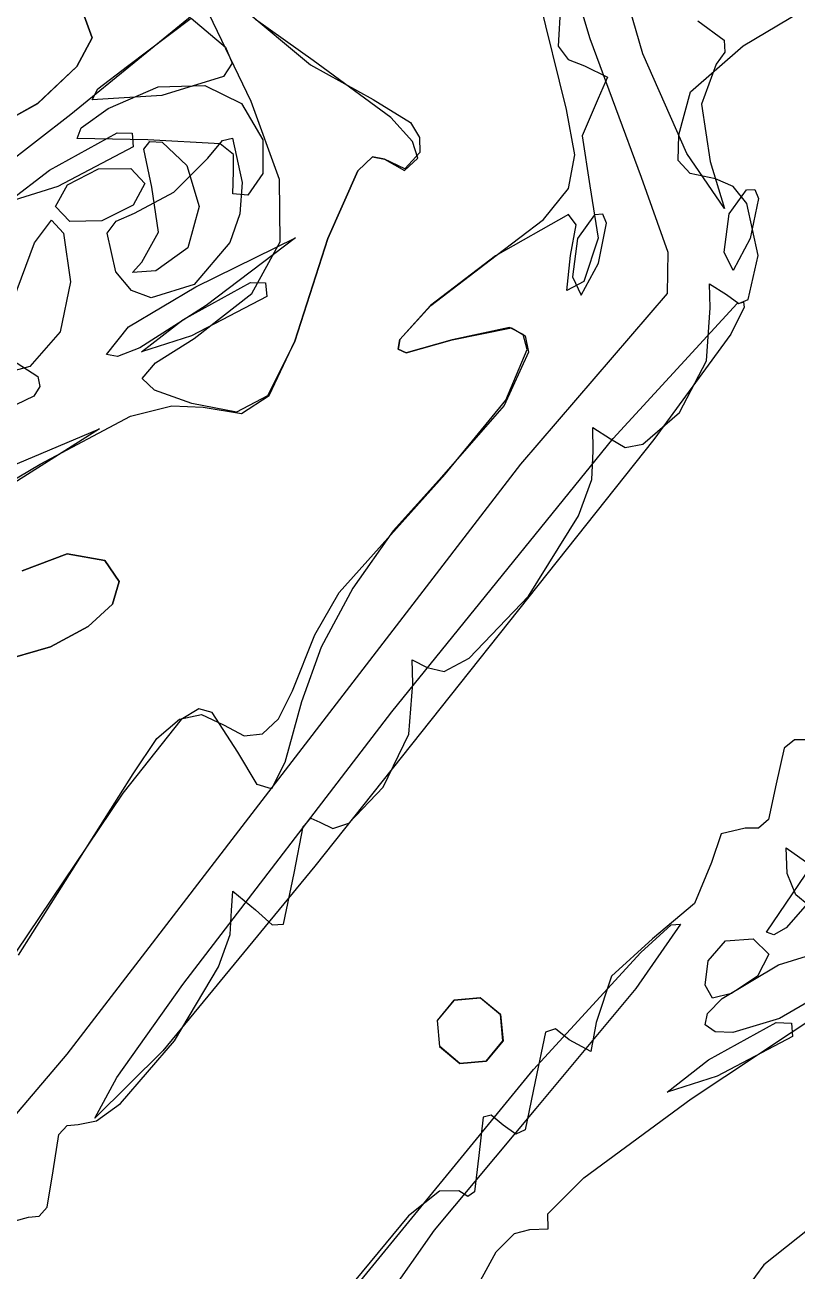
# Model space of a CAD drawing. Extents: x -886 to 651, y -59 to 942.
# Drawn here: x -141.92 to -128.09, y 123.11 to 145.44 of the extents above; entities that cross this region are included whole.
import ezdxf

# ---------------------------------------------------------------- set-up
doc = ezdxf.new("R2010")
doc.units = 0

msp = doc.modelspace()

# ---------------------------------------------------------------- linework, layer by layer
at = {"layer": 'Layer 1'}
for p, q in [((-132.84983, 148.69297), (-131.804844, 145.19547)), ((-132.22121, 143.92381), (-133.2662, 148.18483)), ((-130.85497, 144.92018), (-131.52471, 147.25721)), ((-129.057761, 145.068097), (-127.05022, 146.261352)), ((-138.69947, 145.79449), (-141.10366, 143.83481)), ((-140.86259, 145.601002), (-140.719797, 145.210326)), ((-140.719497, 145.210556), (-140.86229, 145.601232)), ((-137.86982, 144.06774), (-138.69947, 145.79449)), ((-138.06777, 145.77507), (-136.808767, 144.727532)), ((-132.32735, 145.7881), (-132.36728, 145.058269)), ((-140.08588, 144.70113), (-138.94469, 145.56282)), ((-138.94469, 145.56282), (-138.32851, 145.04028)), ((-136.7573, 144.80271), (-137.794353, 145.53733)), ((-129.8674, 145.51222), (-129.397987, 145.167998)), ((-140.719797, 145.210326), (-140.996611, 144.694837)), ((-140.996311, 144.695067), (-140.719497, 145.210556)), ((-131.804844, 145.19547), (-130.88453, 142.71074)), ((-129.397987, 145.167998), (-129.385712, 144.949934)), ((-138.32851, 145.04028), (-138.208032, 144.757597)), ((-138.32851, 145.04028), (-138.32851, 145.04028)), ((-132.36728, 145.058269), (-132.189189, 144.818748)), ((-129.99629, 144.239612), (-129.057761, 145.068097)), ((-129.385712, 144.949934), (-129.53621, 144.73523)), ((-138.208032, 144.757597), (-138.363642, 144.515542)), ((-136.808767, 144.727532), (-135.68442, 144.10229)), ((-135.366634, 143.779616), (-136.7573, 144.80271)), ((-132.189189, 144.818748), (-131.89739, 144.7088)), ((-131.89739, 144.7088), (-131.483225, 144.502383)), ((-130.0619, 143.13695), (-130.85497, 144.92018)), ((-129.53621, 144.73523), (-129.803411, 144.019145)), ((-140.996611, 144.694837), (-141.6959, 144.03513)), ((-141.6956, 144.03536), (-140.996311, 144.695067)), ((-140.614897, 144.298727), (-140.08588, 144.70113)), ((-138.363642, 144.515542), (-139.4697, 144.17859)), ((-131.483225, 144.502383), (-131.65235, 144.12003)), ((-140.716535, 144.101246), (-140.614897, 144.298727)), ((-140.43368, 143.94366), (-139.535246, 144.334059)), ((-139.535246, 144.334059), (-138.70289, 144.35584)), ((-138.70289, 144.35584), (-138.042779, 144.030589)), ((-139.4697, 144.17859), (-140.716535, 144.101246)), ((-137.362817, 142.673203), (-137.86982, 144.06774)), ((-135.68442, 144.10229), (-135.015081, 143.690165)), ((-131.65235, 144.12003), (-131.93773, 143.452097)), ((-130.204886, 143.46888), (-129.99629, 144.239612)), ((-141.10366, 143.83481), (-142.328872, 142.882825)), ((-141.6959, 144.03513), (-142.178536, 143.766352)), ((-142.178236, 143.766582), (-141.6956, 144.03536)), ((-140.917517, 143.595685), (-140.43368, 143.94366)), ((-138.042779, 144.030589), (-137.66108, 143.37989)), ((-132.07231, 143.114706), (-132.22121, 143.92381)), ((-129.803411, 144.019145), (-129.64408, 142.99376)), ((-140.987884, 143.408246), (-140.917517, 143.595685)), ((-134.980589, 143.34967), (-135.366634, 143.779616)), ((-135.015081, 143.690165), (-134.855884, 143.422275)), ((-141.48508, 142.83946), (-140.274029, 143.507391)), ((-139.71943, 143.38233), (-140.987884, 143.408246)), ((-140.274029, 143.507391), (-140.00189, 143.499997)), ((-140.00189, 143.499997), (-139.98169, 143.25679)), ((-138.425537, 143.309986), (-139.71943, 143.38233)), ((-138.64737, 143.05191), (-138.381128, 143.369319)), ((-138.381128, 143.369319), (-138.20282, 143.411945)), ((-138.20282, 143.411945), (-138.02974, 142.61623)), ((-137.66108, 143.37991), (-137.661367, 142.779977)), ((-137.66108, 143.37989), (-137.66108, 143.37991)), ((-134.855884, 143.422275), (-134.85014, 143.15471)), ((-131.93773, 143.452097), (-131.80308, 142.559)), ((-130.217027, 143.011503), (-130.204886, 143.46888)), ((-139.98169, 143.25679), (-141.33218, 142.54809)), ((-139.98169, 143.25679), (-139.98169, 143.25679)), ((-139.793545, 143.212704), (-139.686146, 143.349358)), ((-139.65034, 142.5307), (-139.793545, 143.212704)), ((-139.686146, 143.349358), (-139.46209, 143.33829)), ((-139.46209, 143.33829), (-139.021874, 142.922739)), ((-138.185327, 143.120406), (-138.425537, 143.309986)), ((-134.85014, 143.15471), (-135.115687, 142.862535)), ((-134.88274, 143.05077), (-134.980589, 143.34967)), ((-139.255705, 142.446432), (-138.64737, 143.05191)), ((-139.021874, 142.922739), (-138.80242, 142.18513)), ((-138.18571, 142.81729), (-138.185327, 143.120406)), ((-135.960211, 142.825092), (-135.697041, 143.078397)), ((-135.696781, 143.078627), (-135.959951, 142.825323)), ((-135.697041, 143.078397), (-135.48171, 143.03477)), ((-135.48145, 143.035), (-135.696781, 143.078627)), ((-135.48171, 143.03477), (-135.12545, 142.831832)), ((-135.115687, 142.862535), (-135.48145, 143.035)), ((-135.12545, 142.831832), (-134.88274, 143.05077)), ((-132.185666, 142.506757), (-132.07231, 143.114706)), ((-130.00718, 142.778281), (-130.217027, 143.011503)), ((-129.387934, 142.153726), (-130.0619, 143.13695)), ((-129.64408, 142.99376), (-129.387934, 142.153726)), ((-142.227581, 142.264006), (-141.48508, 142.83946)), ((-141.16271, 142.57815), (-140.603581, 142.859758)), ((-140.603581, 142.859758), (-140.02739, 142.86979)), ((-140.02739, 142.86979), (-139.772564, 142.600754)), ((-138.197549, 142.41421), (-138.18571, 142.81729)), ((-137.661367, 142.779977), (-137.93197, 142.3885)), ((-136.49683, 141.61415), (-135.960211, 142.825092)), ((-135.959951, 142.825323), (-136.49657, 141.61438)), ((-130.88453, 142.71074), (-130.40339, 141.371396)), ((-129.54981, 142.680012), (-130.00718, 142.778281)), ((-141.33218, 142.54809), (-142.227581, 142.264006)), ((-141.376236, 142.188806), (-141.16271, 142.57815)), ((-139.772564, 142.600754), (-139.98609, 142.21141)), ((-139.533539, 141.727349), (-139.65034, 142.5307)), ((-138.02976, 142.61623), (-138.07285, 142.053231)), ((-138.02974, 142.61623), (-138.02976, 142.61623)), ((-137.351701, 141.553465), (-137.362817, 142.673203)), ((-132.631687, 141.953848), (-132.185666, 142.506757)), ((-131.80308, 142.559), (-131.654987, 141.62093)), ((-129.235495, 142.545978), (-129.54981, 142.680012)), ((-129.304416, 142.056112), (-128.9952, 142.48404)), ((-128.987049, 142.243371), (-129.235495, 142.545978)), ((-128.9952, 142.48404), (-128.845567, 142.491199)), ((-128.845567, 142.491199), (-128.782809, 142.329835)), ((-139.95974, 142.0681), (-139.255705, 142.446432)), ((-137.93197, 142.3885), (-138.197549, 142.41421)), ((-128.782809, 142.329835), (-128.9269, 141.61553)), ((-141.12141, 141.91977), (-141.376236, 142.188806)), ((-139.98609, 142.21141), (-140.545219, 141.929802)), ((-140.290163, 141.922425), (-139.95974, 142.0681)), ((-139.98609, 142.21141), (-139.98609, 142.21141)), ((-138.80242, 142.18513), (-139.004251, 141.447532)), ((-138.80242, 142.18513), (-138.80242, 142.18513)), ((-138.07285, 142.053231), (-138.253899, 141.544768)), ((-132.183057, 142.042869), (-133.49132, 141.30164)), ((-132.045372, 141.859633), (-132.183057, 142.042869)), ((-131.71601, 142.04019), (-132.025217, 141.612262)), ((-131.566398, 142.047349), (-131.71601, 142.04019)), ((-131.503645, 141.885985), (-131.566398, 142.047349)), ((-129.39311, 141.37086), (-129.304416, 142.056112)), ((-128.78773, 141.311992), (-128.987049, 142.243371)), ((-141.753174, 141.535718), (-141.450224, 141.942309)), ((-141.450224, 141.942309), (-141.234144, 141.710468)), ((-140.545219, 141.929802), (-141.12141, 141.91977)), ((-140.452609, 141.708551), (-140.290163, 141.922425)), ((-133.48078, 141.30986), (-132.631687, 141.953848)), ((-132.14759, 141.30764), (-132.045372, 141.859633)), ((-131.64771, 141.17168), (-131.503645, 141.885985)), ((-141.234144, 141.710468), (-141.10985, 140.83854)), ((-140.29294, 141.01499), (-140.452609, 141.708551)), ((-139.82734, 141.19141), (-139.533539, 141.727349)), ((-138.86183, 140.74915), (-137.07852, 141.62777)), ((-137.07852, 141.62777), (-138.67917, 140.41477)), ((-136.49657, 141.61438), (-137.093475, 139.757116)), ((-137.085409, 139.773895), (-136.49683, 141.61415)), ((-132.025217, 141.612262), (-132.11391, 140.92701)), ((-131.654987, 141.62093), (-131.90804, 140.84489)), ((-128.92687, 141.61553), (-129.235102, 141.041522)), ((-128.9269, 141.61553), (-128.92687, 141.61553)), ((-142.13808, 140.49235), (-141.753174, 141.535718)), ((-139.004251, 141.447532), (-139.57686, 141.03203)), ((-138.253899, 141.544768), (-138.890986, 140.789719)), ((-137.855433, 140.629897), (-137.351701, 141.553465)), ((-130.40339, 141.371396), (-130.41431, 140.62771)), ((-129.235102, 141.041522), (-129.39311, 141.37086)), ((-139.995575, 141.002048), (-139.82734, 141.19141)), ((-133.49132, 141.30164), (-134.657359, 140.410142)), ((-134.653533, 140.4139), (-133.48078, 141.30986)), ((-132.213354, 140.681206), (-132.14759, 141.30764)), ((-131.955958, 140.597672), (-131.64771, 141.17168)), ((-128.964617, 140.520366), (-128.78773, 141.311992)), ((-140.013282, 140.680334), (-140.29294, 141.01499)), ((-139.57686, 141.03203), (-139.995575, 141.002048)), ((-132.11395, 140.92701), (-131.955958, 140.597672)), ((-132.11391, 140.92701), (-132.11395, 140.92701)), ((-141.10985, 140.83854), (-141.294041, 139.940067)), ((-141.10985, 140.83854), (-141.10985, 140.83854)), ((-140.067643, 140.030405), (-138.86183, 140.74915)), ((-138.890986, 140.789719), (-139.663256, 140.547615)), ((-139.09517, 140.15817), (-137.884124, 140.826103)), ((-137.884124, 140.826103), (-137.611988, 140.818711)), ((-137.611988, 140.818711), (-137.59179, 140.57551)), ((-131.90804, 140.84489), (-132.213354, 140.681206)), ((-129.64577, 140.372902), (-129.656944, 140.800393)), ((-129.656944, 140.800393), (-129.35137, 140.608782)), ((-139.663256, 140.547615), (-140.013282, 140.680334)), ((-137.59179, 140.57551), (-138.94227, 139.8668)), ((-138.89297, 139.82387), (-137.855433, 140.629897)), ((-137.59179, 140.57551), (-137.59179, 140.57551)), ((-130.41431, 140.62771), (-133.041867, 137.56846)), ((-129.35137, 140.608782), (-129.134711, 140.450887)), ((-129.16178, 140.45059), (-129.051008, 140.473271)), ((-129.134711, 140.450887), (-128.964617, 140.520366)), ((-129.051008, 140.473271), (-129.037584, 140.38238)), ((-138.67917, 140.41477), (-139.86328, 139.656309)), ((-135.207396, 139.802362), (-134.653533, 140.4139)), ((-134.657359, 140.410142), (-135.206679, 139.801476)), ((-131.382199, 138.028036), (-129.16178, 140.45059)), ((-129.713408, 139.420705), (-129.64577, 140.372902)), ((-129.037584, 140.38238), (-129.278231, 139.89989)), ((-140.46248, 139.53615), (-140.067643, 140.030405)), ((-139.837675, 139.58272), (-139.09517, 140.15817)), ((-133.241689, 140.020741), (-134.26906, 139.79623)), ((-132.994161, 139.893812), (-133.241689, 140.020741)), ((-141.294041, 139.940067), (-141.83617, 139.32208)), ((-138.94227, 139.8668), (-139.837675, 139.58272)), ((-139.585683, 139.387507), (-138.89297, 139.82387)), ((-135.237448, 139.631664), (-135.207396, 139.802362)), ((-135.206679, 139.801476), (-135.235421, 139.63161)), ((-134.26906, 139.79623), (-135.095021, 139.566166)), ((-135.092405, 139.566537), (-134.26766, 139.79622)), ((-134.26766, 139.79622), (-133.205884, 140.015048)), ((-133.205884, 140.015048), (-132.959666, 139.868823)), ((-132.923181, 139.62494), (-132.994161, 139.893812)), ((-132.959666, 139.868823), (-132.900984, 139.575623)), ((-129.278231, 139.89989), (-130.65772, 138.01212)), ((-139.86328, 139.656309), (-140.265251, 139.502028)), ((-137.093475, 139.757116), (-137.577269, 138.792383)), ((-137.548085, 138.800399), (-137.085409, 139.773895)), ((-135.095021, 139.566166), (-135.237448, 139.631664)), ((-135.235421, 139.63161), (-135.092405, 139.566537)), ((-132.900984, 139.575623), (-133.339497, 138.618649)), ((-133.30819, 138.713904), (-132.923181, 139.62494)), ((-142.1665, 139.44838), (-141.695405, 139.143545)), ((-140.265251, 139.502028), (-140.46248, 139.53615)), ((-139.821347, 139.107159), (-139.585683, 139.387507)), ((-130.1963, 138.498426), (-129.713408, 139.420705)), ((-141.83617, 139.32208), (-142.162504, 139.229913)), ((-141.695405, 139.143545), (-141.656298, 138.960318)), ((-141.656298, 138.960318), (-141.76569, 138.78555)), ((-139.603123, 138.893266), (-139.821347, 139.107159)), ((-141.76569, 138.78555), (-142.250239, 138.556671)), ((-141.76569, 138.78555), (-141.76569, 138.78555)), ((-138.93417, 138.65627), (-139.603123, 138.893266)), ((-137.577269, 138.792383), (-138.130114, 138.49912)), ((-138.044076, 138.478523), (-137.548085, 138.800399)), ((-134.39137, 137.39271), (-133.30819, 138.713904)), ((-140.030405, 138.428782), (-139.292896, 138.61496)), ((-139.292896, 138.61496), (-138.7326, 138.59313)), ((-138.130114, 138.49912), (-138.93417, 138.65627)), ((-138.7326, 138.59313), (-138.044076, 138.478523)), ((-133.339497, 138.618649), (-134.50796, 137.28483)), ((-130.851182, 137.925705), (-130.1963, 138.498426)), ((-141.65368, 137.56707), (-140.030405, 138.428782)), ((-142.21518, 137.51761), (-140.58963, 138.20382)), ((-140.58963, 138.20382), (-142.12299, 137.22938)), ((-130.65768, 138.01213), (-136.72823, 130.36704)), ((-135.346939, 133.130196), (-131.382199, 138.028036)), ((-131.73985, 137.800132), (-131.749339, 138.226322)), ((-131.749339, 138.226322), (-131.43479, 138.022182)), ((-131.43479, 138.022182), (-131.167099, 137.870316)), ((-130.65772, 138.01212), (-130.65768, 138.01213)), ((-131.76367, 137.294421), (-131.73985, 137.800132)), ((-131.167099, 137.870316), (-130.851182, 137.925705)), ((-143.373017, 136.552107), (-141.65368, 137.56707)), ((-133.041867, 137.56846), (-137.97923, 131.15155)), ((-136.292431, 135.270852), (-134.39137, 137.39271)), ((-134.50796, 137.28483), (-135.327033, 136.375341)), ((-132.00482, 136.64168), (-131.76367, 137.294421)), ((-132.903619, 135.201389), (-132.00482, 136.64168)), ((-135.327033, 136.375341), (-136.050026, 135.34604)), ((-141.97228, 135.65704), (-141.169288, 135.96585)), ((-141.168909, 135.96577), (-141.97191, 135.65696)), ((-141.169288, 135.96585), (-140.4942, 135.84185)), ((-140.49382, 135.84177), (-141.168909, 135.96577)), ((-140.4942, 135.84185), (-140.234938, 135.466953)), ((-140.234558, 135.466873), (-140.49382, 135.84177)), ((-140.234938, 135.466953), (-140.357228, 135.063515)), ((-140.35685, 135.063435), (-140.234558, 135.466873)), ((-136.050026, 135.34604), (-136.617381, 134.293039)), ((-136.728061, 134.509878), (-136.292431, 135.270852)), ((-133.965279, 134.091823), (-132.903619, 135.201389)), ((-140.357228, 135.063515), (-140.79108, 134.662415)), ((-140.790702, 134.662335), (-140.35685, 135.063435)), ((-140.79108, 134.662415), (-141.466499, 134.294533)), ((-141.466122, 134.294452), (-140.790702, 134.662335)), ((-137.13258, 133.50631), (-136.728061, 134.509878)), ((-141.466499, 134.294533), (-143.26207, 133.781941)), ((-143.261694, 133.781861), (-141.466122, 134.294452)), ((-136.617381, 134.293039), (-136.96954, 133.31245)), ((-134.97125, 133.641322), (-134.984896, 134.064434)), ((-134.984896, 134.064434), (-134.71883, 133.925542)), ((-134.410003, 133.852486), (-133.965279, 134.091823)), ((-134.71883, 133.925542), (-134.410003, 133.852486)), ((-135.046033, 132.734081), (-134.97125, 133.641322)), ((-137.383085, 133.004587), (-137.13258, 133.50631)), ((-138.810423, 133.182777), (-139.126637, 132.991346)), ((-139.096524, 128.242603), (-135.346939, 133.130196)), ((-138.567593, 133.120518), (-138.810423, 133.182777)), ((-138.11028, 132.40791), (-138.567593, 133.120518)), ((-136.96954, 133.31245), (-137.264783, 132.223736)), ((-139.126637, 132.991346), (-140.171018, 131.674431)), ((-139.560305, 132.650799), (-139.154925, 133.002961)), ((-139.154925, 133.002961), (-138.759782, 133.083805)), ((-138.759782, 133.083805), (-138.36416, 132.89913)), ((-138.36416, 132.89913), (-137.994534, 132.703139)), ((-137.668956, 132.737577), (-137.383085, 133.004587)), ((-139.98664, 132.02152), (-139.560305, 132.650799)), ((-137.994534, 132.703139), (-137.668956, 132.737577)), ((-135.507206, 131.782714), (-135.046033, 132.734081)), ((-128.322066, 132.481587), (-128.46304, 131.84171)), ((-128.134513, 132.631153), (-128.322066, 132.481587)), ((-127.89382, 132.63254), (-128.134513, 132.631153)), ((-137.759912, 131.831129), (-138.11028, 132.40791)), ((-137.264783, 132.223736), (-137.50316, 131.74985)), ((-142.03702, 128.7719), (-139.98664, 132.02152)), ((-137.50316, 131.74985), (-137.759912, 131.831129)), ((-136.118231, 131.139091), (-135.507206, 131.782714)), ((-128.46304, 131.84171), (-128.599919, 131.200556)), ((-140.171018, 131.674431), (-142.08434, 128.82381)), ((-128.63828, 129.18074), (-126.899685, 131.752539)), ((-137.97923, 131.15155), (-141.172904, 126.997826)), ((-136.941329, 131.074241), (-136.801561, 131.224031)), ((-136.801561, 131.224031), (-136.64257, 131.155082)), ((-136.64257, 131.155082), (-136.40602, 131.042643)), ((-136.40602, 131.042643), (-136.118231, 131.139091)), ((-128.599919, 131.200556), (-128.78305, 131.049613)), ((-137.10277, 130.238712), (-136.941329, 131.074241)), ((-129.450797, 130.946009), (-129.62143, 130.43341)), ((-129.01834, 131.04655), (-129.450797, 130.946009)), ((-128.78305, 131.049613), (-129.01834, 131.04655)), ((-128.26861, 130.23629), (-128.284757, 130.69344)), ((-128.284757, 130.69344), (-127.93705, 130.44895)), ((-129.989306, 126.19751), (-123.49111, 130.51146)), ((-129.62143, 130.43341), (-129.924759, 129.699049)), ((-136.72823, 130.36704), (-139.450609, 127.058266)), ((-137.289902, 129.327003), (-137.10277, 130.238712)), ((-128.113932, 129.85258), (-128.26861, 130.23629)), ((-138.22552, 129.571612), (-138.196967, 129.915597)), ((-138.196967, 129.915597), (-137.78968, 129.583412)), ((-127.69058, 129.93871), (-128.285806, 129.262211)), ((-127.875525, 129.663375), (-128.113932, 129.85258)), ((-138.248406, 129.141062), (-138.22552, 129.571612)), ((-137.78968, 129.583412), (-137.493145, 129.31641)), ((-129.924759, 129.699049), (-130.67664, 129.06533)), ((-137.493145, 129.31641), (-137.289902, 129.327003)), ((-130.17953, 129.32859), (-130.975455, 128.175885)), ((-130.890637, 128.817957), (-130.345453, 129.314911)), ((-130.345453, 129.314911), (-130.17953, 129.32859)), ((-130.17953, 129.32859), (-130.17953, 129.32859)), ((-138.457638, 128.563919), (-138.248406, 129.141062)), ((-128.507936, 129.134663), (-128.63828, 129.18074)), ((-128.285806, 129.262211), (-128.507936, 129.134663)), ((-130.67664, 129.06533), (-131.415325, 128.393044)), ((-129.68296, 128.67204), (-129.370435, 129.030515)), ((-129.370435, 129.030515), (-128.87653, 129.06619)), ((-128.87653, 129.06619), (-128.597167, 128.789513)), ((-128.41978, 128.59727), (-127.406708, 128.913393)), ((-132.81311, 126.723263), (-130.890637, 128.817957)), ((-129.736234, 128.232781), (-129.68296, 128.67204)), ((-128.597167, 128.789513), (-128.80043, 128.39699)), ((-139.24544, 127.235009), (-138.457638, 128.563919)), ((-129.431139, 127.993434), (-128.41978, 128.59727)), ((-140.278298, 126.579378), (-139.096524, 128.242603)), ((-131.415325, 128.393044), (-131.68733, 127.56595)), ((-129.60686, 128.00284), (-129.736234, 128.232781)), ((-128.80043, 128.39699), (-129.262947, 128.085266)), ((-128.80043, 128.39699), (-128.80043, 128.39699)), ((-134.233823, 127.963991), (-134.53615, 127.60234)), ((-134.53362, 127.60248), (-134.231293, 127.964135)), ((-133.76444, 128.00732), (-134.233823, 127.963991)), ((-134.231293, 127.964135), (-133.76191, 128.00746)), ((-133.402798, 127.704989), (-133.76444, 128.00732)), ((-133.76191, 128.00746), (-133.40026, 127.705129)), ((-130.975455, 128.175885), (-132.77104, 126.02166)), ((-129.694176, 127.724716), (-129.431139, 127.993434)), ((-129.262947, 128.085266), (-129.60686, 128.00284)), ((-127.567786, 128.122806), (-128.401338, 127.6355)), ((-134.53615, 127.60234), (-134.492823, 127.132966)), ((-134.53615, 127.60234), (-134.53615, 127.60234)), ((-134.490296, 127.133106), (-134.53362, 127.60248)), ((-133.35947, 127.23561), (-133.402798, 127.704989)), ((-133.40026, 127.705129), (-133.35694, 127.23575)), ((-131.68733, 127.56595), (-131.786774, 127.041866)), ((-129.73779, 127.52504), (-129.694176, 127.724716)), ((-129.55561, 127.395862), (-129.73779, 127.52504)), ((-129.67391, 126.89413), (-128.462855, 127.562063)), ((-128.401338, 127.6355), (-129.242648, 127.384219)), ((-128.462855, 127.562063), (-128.190718, 127.554671)), ((-128.190718, 127.554671), (-128.17052, 127.31147)), ((-132.598048, 127.39254), (-132.77947, 126.50941)), ((-132.416528, 127.450121), (-132.598048, 127.39254)), ((-132.17139, 127.25549), (-132.416528, 127.450121)), ((-129.242648, 127.384219), (-129.55561, 127.395862)), ((-128.17052, 127.31147), (-129.52101, 126.60276)), ((-128.17052, 127.31147), (-128.17052, 127.31147)), ((-140.209522, 126.115204), (-139.24544, 127.235009)), ((-134.492823, 127.132966), (-134.13118, 126.83064)), ((-134.12865, 126.83078), (-134.490296, 127.133106)), ((-133.661798, 126.873967), (-133.35947, 127.23561)), ((-133.35694, 127.23575), (-133.659268, 126.8741)), ((-133.35694, 127.23575), (-133.35694, 127.23575)), ((-131.786774, 127.041866), (-132.17139, 127.25549)), ((-141.172904, 126.997826), (-143.303366, 124.489419)), ((-139.450609, 127.058266), (-140.67148, 125.85079)), ((-134.13118, 126.83064), (-133.661798, 126.873967)), ((-133.659268, 126.8741), (-134.12865, 126.83078)), ((-130.416411, 126.31868), (-129.67391, 126.89413)), ((-137.84672, 120.57396), (-132.81311, 126.723263)), ((-140.67148, 125.85079), (-140.278298, 126.579378)), ((-132.77947, 126.50941), (-132.958362, 125.64128)), ((-129.52101, 126.60276), (-130.416411, 126.31868)), ((-131.911489, 124.781163), (-129.989306, 126.19751)), ((-140.639104, 125.79944), (-140.209522, 126.115204)), ((-132.77104, 126.02166), (-134.590291, 123.841269)), ((-141.16439, 125.718855), (-140.97048, 125.734822)), ((-140.97048, 125.734822), (-140.639104, 125.79944)), ((-133.713831, 125.866377), (-133.79327, 125.18398)), ((-133.567453, 125.900945), (-133.713831, 125.866377)), ((-133.35459, 125.72538), (-133.567453, 125.900945)), ((-133.130889, 125.562149), (-133.35459, 125.72538)), ((-141.4192, 124.906432), (-141.313632, 125.557346)), ((-141.313632, 125.557346), (-141.16439, 125.718855)), ((-132.958362, 125.64128), (-133.130889, 125.562149)), ((-133.79327, 125.18398), (-133.868254, 124.531195)), ((-141.52253, 124.254346), (-141.4192, 124.906432)), ((-132.55262, 124.13743), (-131.911489, 124.781163)), ((-134.496594, 124.540279), (-135.052913, 124.101371)), ((-134.15068, 124.549), (-134.496594, 124.540279)), ((-133.989398, 124.445856), (-134.15068, 124.549)), ((-133.868254, 124.531195), (-133.989398, 124.445856)), ((-141.669321, 124.091604), (-141.52253, 124.254346)), ((-142.100629, 124.008589), (-141.86022, 124.074182)), ((-141.86022, 124.074182), (-141.669321, 124.091604)), ((-135.052913, 124.101371), (-136.463624, 122.399114)), ((-132.548834, 123.867407), (-132.55262, 124.13743)), ((-134.590291, 123.841269), (-135.44319, 122.62567)), ((-133.480006, 123.455897), (-133.149011, 123.784204)), ((-133.149011, 123.784204), (-132.87507, 123.85729)), ((-132.87507, 123.85729), (-132.548834, 123.867407)), ((-127.87405, 123.86497), (-128.686832, 123.220837)), ((-134.1463, 122.24521), (-133.480006, 123.455897)), ((-128.686832, 123.220837), (-129.39784, 122.2577))]:
    msp.add_line(p, q, dxfattribs=at)

doc.saveas('drawing.dxf')
